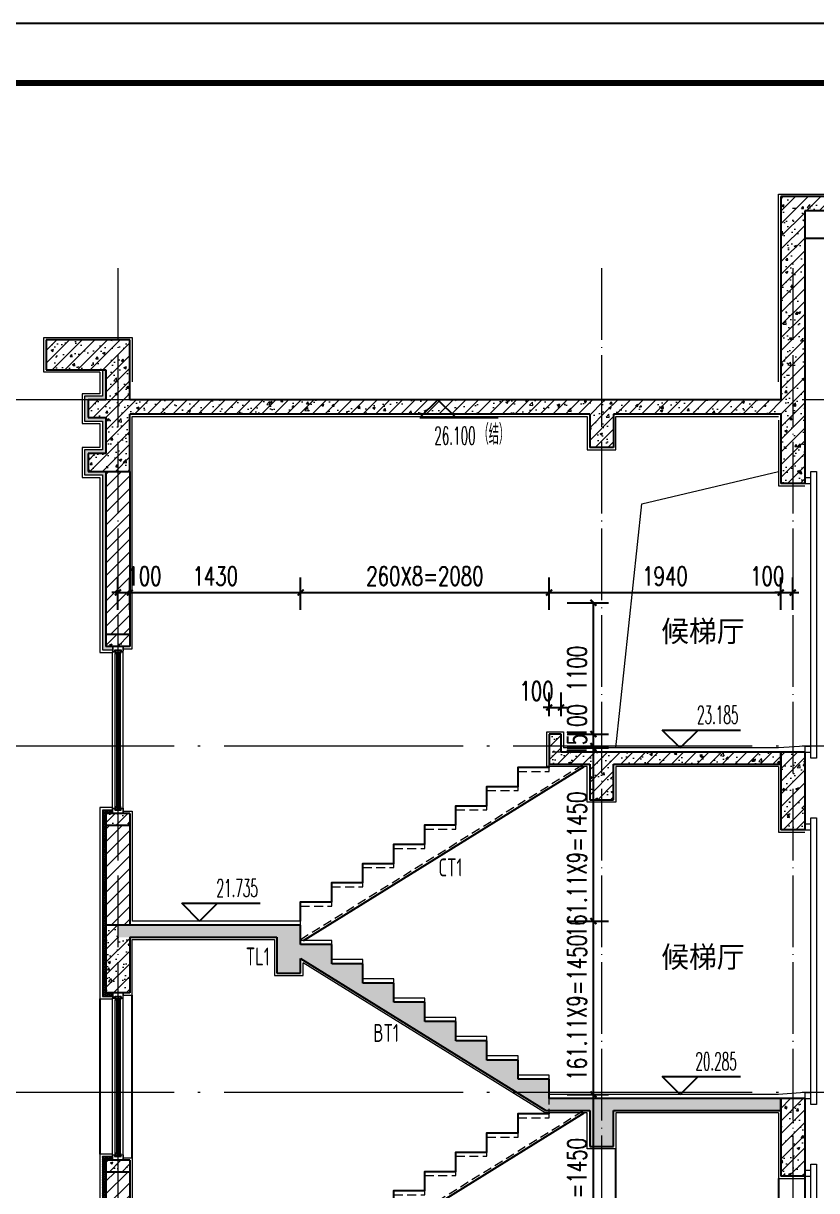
# Model space of a CAD drawing. Extents: x -1712635 to -854203, y -534641 to -21985.
# Drawn here: x -1002404 to -995763, y -110464 to -100693 of the extents above; entities that cross this region are included whole.
import ezdxf
from ezdxf.enums import TextEntityAlignment as Align

# ---------------------------------------------------------------- set-up
doc = ezdxf.new("R2010")
doc.units = 0
doc.header["$LTSCALE"] = 1000
doc.linetypes.add('DOTE', pattern=[2.42, 2, -0.2, 0.02, -0.2])
doc.linetypes.add('HIDDEN', pattern=[0.375, 0.25, -0.125])
doc.layers.get('0').update_dxf_attribs({"linetype": 'CONTINUOUS'})
doc.layers.get('Defpoints').update_dxf_attribs({"linetype": 'CONTINUOUS'})
for name, color, linetype in [('-TK', 7, 'CONTINUOUS'), ('DIM_ELEV', 3, 'CONTINUOUS'), ('PUB_TEXT', 2, 'CONTINUOUS'), ('TEXT', 2, 'CONTINUOUS'), ('WALL', 2, 'CONTINUOUS'), ('尺寸标注', 86, 'CONTINUOUS'), ('看线', 251, 'CONTINUOUS'), ('立面-看线', 251, 'CONTINUOUS')]:
    doc.layers.add(name, color=color, linetype=linetype)
for name, color, linetype, lineweight in [('DOTE', 19, 'DOTE', 9), ('PUB_HATCH', 8, 'CONTINUOUS', 9), ('S_WINDOW', 144, 'CONTINUOUS', 15), ('STAIR', 2, 'CONTINUOUS', 18), ('WINDOW', 144, 'CONTINUOUS', 15), ('内粉刷', 37, 'CONTINUOUS', 9), ('立面-洞口示意', 152, 'CONTINUOUS', 13), ('细细', 250, 'CONTINUOUS', 0)]:
    doc.layers.add(name, color=color, linetype=linetype, lineweight=lineweight)
doc.styles.add('_TCH_DIM', font='SIMPLEX.shx', dxfattribs={"width": 0.7, "bigfont": 'GBCBIG.shx'})
doc.styles.add('_TCH_DIM_T3', font='SIMPLEX', dxfattribs={"width": 0.705882, "bigfont": 'GBCBIG'})
doc.styles.add('TSSD_REIN', font='tssdeng.shx', dxfattribs={"width": 0.7, "height": 300, "bigfont": 'tssdchn.shx'})
doc.dimstyles.new('_TCH_ARCH&&50', dxfattribs={"dimtxt": 157.5, "dimasz": 50, "dimexe": 125, "dimexo": 150, "dimgap": 58.75, "dimtad": 1, "dimdec": 0, "dimzin": 0, "dimdsep": 46, "dimtxsty": '_TCH_DIM_T3', "dimblk": 'ARCHTICK', "dimcen": 0.09, "dimclrt": 7, "dimazin": 0, "dimtfac": 1, "dimtdec": 0, "dimtix": 1, "dimtmove": 2, "dimatfit": 3, "dimldrblk": 'ARCHTICK', "dimfxl": 0, "dimtolj": 1, "dimtzin": 0, "dimarcsym": 0})
pattern_1 = [(315, (-218910.2607, -140541.0897), (-1.767766953, -1.767766953), []), (315, (-218909.0822, -140541.0897), (-1.767766953, -1.767766953), [])]
pattern_2 = [(315, (-218910.2607, -141979.3279), (-1.767766953, -1.767766953), []), (315, (-218909.0822, -141979.3279), (-1.767766953, -1.767766953), [])]
pattern_3 = [(45, (0, 0), (-53.0330086, 53.0330086), []), (50, (0, 0), (215.178055, -18.82564), [22.5, -247.5]), (355, (0, 0), (-41.6254, 225.65764), [18, -198]), (100.4514, (17.93, -1.57), (173.552815, 206.831863), [19.122057, -210.342634]), (46.1842, (0, 60), (320.172315, -49.655704), [33.75, -371.25]), (96.6356, (26.68, 55.86), (280.39881, 292.23536), [28.68309, -315.5139]), (351.1842, (0, 60), (280.39858, 292.23558), [27, -297]), (21, (30, 45), (179.072116, -120.785667), [22.5, -247.5]), (326, (30, 45), (72.9946, 217.545014), [18, -198]), (71.4514, (44.92, 34.93), (252.06679, 96.75915), [19.122057, -210.342634]), (37.5, (0, 0), (3.6479566, 99.868156), [0, -195.6, 0, -201, 0, -198.75]), (7.5, (0, 0), (78.920861, 118.323514), [0, -114.6, 0, -191.1, 0, -75.75]), (327.5, (-66.9, 0), (160.146731, -6.7664615), [0, -75, 0, -234, 0, -310.5]), (317.5, (-96.9, 0), (174.95585, 30.031495), [0, -97.5, 0, -155.4, 0, -220.5])]
pattern_4 = [(45, (-1144926.15, -28761.14), (-53.03303, 53.03303), [])]
pattern_5 = [(45, (-1144926.15, -28814.996), (-53.03301, 53.03301), []), (50, (-1144926.15, -28815), (215.17805, -18.82564), [22.5, -247.5]), (355, (-1144926.15, -28815), (-41.6254, 225.65764), [18, -198]), (100.4514, (-1144908.22, -28816.56), (173.55281, 206.83186), [19.12206, -210.34263]), (46.1842, (-1144926.15, -28755), (320.1723, -49.6557), [33.75, -371.25]), (96.6356, (-1144899.47, -28759.13), (280.3988, 292.23536), [28.6831, -315.5139]), (351.1842, (-1144926.15, -28755), (280.3986, 292.2356), [27, -297]), (21, (-1144896.15, -28770), (179.07212, -120.78567), [22.5, -247.5]), (326, (-1144896.15, -28770), (72.9946, 217.545), [18, -198]), (71.4514, (-1144881.22, -28780.06), (252.0668, 96.75915), [19.12206, -210.34263]), (37.5, (-1144926.15, -28814.996), (3.647957, 99.868156), [0, -195.6, 0, -201, 0, -198.75]), (7.5, (-1144926.15, -28815), (78.92086, 118.323514), [0, -114.6, 0, -191.1, 0, -75.75]), (327.5, (-1144993.05, -28814.996), (160.14673, -6.76646), [0, -75, 0, -234, 0, -310.5]), (317.5, (-1145023.05, -28815), (174.95585, 30.0315), [0, -97.5, 0, -155.4, 0, -220.5])]

# ---------------------------------------------------------------- blocks, each defined once
blk = doc.blocks.new('A1')
blk.add_lwpolyline([(0, 59400), (0, 0), (84100, 0), (84100, 59400)], close=True)
at = {"const_width": 100}
blk.add_lwpolyline([(2500, 58400), (2500, 1000), (83100, 1000), (83100, 58400)], close=True, dxfattribs=at)
blk = doc.blocks.new('FGSDFSFSEFESFES')
at = {"layer": 'WINDOW', "ltscale": 0.8}
for p, q in [((175258.6, -121034), (175208.6, -121034)), ((175258.6, -121084), (175208.6, -121084)), ((175258.6, -123284), (175208.6, -123284)), ((175258.6, -123334), (175208.6, -123334))]:
    blk.add_line(p, q, dxfattribs=at)
blk.add_lwpolyline([(175158.6, -123384), (175208.6, -123384), (175208.6, -120984), (175158.6, -120984), (175158.6, -123384)], dxfattribs=at)
blk = doc.blocks.new('zrszerf')
at = {"layer": '细细'}
h = blk.add_hatch(dxfattribs=at)
h.set_pattern_fill('金属', color=256, style=0)
h.set_pattern_definition(pattern_1)
h.paths.add_polyline_path([(257694.9, 608543.3), (257714.9, 608543.3), (257714.9, 608556.8), (257764.9, 608556.8), (257764.9, 608543.3), (257784.9, 608543.3), (257784.9, 608588.3), (257694.9, 608588.3)])
h.paths.add_polyline_path([(257712.9, 608558.8), (257712.9, 608545.3), (257696.9, 608545.3), (257696.9, 608586.3), (257782.9, 608586.3), (257782.9, 608545.3), (257766.9, 608545.3), (257766.9, 608558.8)], flags=16)
h = blk.add_hatch(dxfattribs=at)
h.set_pattern_fill('金属', color=256, style=0)
h.set_pattern_definition(pattern_1)
h.paths.add_polyline_path([(257762.4, 608554.8), (257762.4, 608529.8), (257750.4, 608529.8), (257750.4, 608539.8), (257729.4, 608539.8), (257729.4, 608529.8), (257717.4, 608529.8), (257717.4, 608554.8)])
h.paths.add_polyline_path([(257719.4, 608552.8), (257719.4, 608531.8), (257727.4, 608531.8), (257727.4, 608541.8), (257752.4, 608541.8), (257752.4, 608531.8), (257760.4, 608531.8), (257760.4, 608552.8)], flags=16)
h = blk.add_hatch(color=256, dxfattribs=at)
edge = h.paths.add_edge_path()
edge.add_line((257735.4, 608539.8), (257735.4, 608527.8))
edge.add_arc((257739.9, 608519.5), 9.44, 61.51755, 118.48245, ccw=False)
edge.add_line((257744.4, 608527.8), (257744.4, 608539.8))
edge.add_arc((257739.9, 608548.1), 9.44, 241.51755, 298.48245, ccw=False)
h = blk.add_hatch(dxfattribs=at)
h.set_pattern_fill('金属', color=256, style=0)
h.set_pattern_definition(pattern_2)
h.paths.add_polyline_path([(257694.9, 607233.3), (257714.9, 607233.3), (257714.9, 607219.8), (257764.9, 607219.8), (257764.9, 607233.3), (257784.9, 607233.3), (257784.9, 607188.3), (257694.9, 607188.3)])
h.paths.add_polyline_path([(257712.9, 607217.8), (257712.9, 607231.3), (257696.9, 607231.3), (257696.9, 607190.3), (257782.9, 607190.3), (257782.9, 607231.3), (257766.9, 607231.3), (257766.9, 607217.8)], flags=16)
h = blk.add_hatch(dxfattribs=at)
h.set_pattern_fill('金属', color=256, style=0)
h.set_pattern_definition(pattern_2)
h.paths.add_polyline_path([(257762.4, 607221.8), (257762.4, 607246.8), (257750.4, 607246.8), (257750.4, 607236.8), (257729.4, 607236.8), (257729.4, 607246.8), (257717.4, 607246.8), (257717.4, 607221.8)])
h.paths.add_polyline_path([(257719.4, 607223.8), (257719.4, 607244.8), (257727.4, 607244.8), (257727.4, 607234.8), (257752.4, 607234.8), (257752.4, 607244.8), (257760.4, 607244.8), (257760.4, 607223.8)], flags=16)
h = blk.add_hatch(color=256, dxfattribs=at)
edge = h.paths.add_edge_path()
edge.add_line((257735.4, 607236.8), (257735.4, 607248.8))
edge.add_arc((257739.9, 607257.1), 9.44, 241.51755, 298.48245)
edge.add_line((257744.4, 607248.8), (257744.4, 607236.8))
edge.add_arc((257739.9, 607228.5), 9.44, 61.51755, 118.48245)
at = {"layer": 'S_WINDOW'}
for p, q in [((257694.9, 607233.3), (257694.9, 608543.3)), ((257717.4, 607246.8), (257717.4, 608529.8)), ((257762.4, 607246.8), (257762.4, 608529.8)), ((257784.9, 607233.3), (257784.9, 608543.3))]:
    blk.add_line(p, q, dxfattribs=at)
for points in [[(257784.9, 608588.3), (257784.9, 608543.3), (257764.9, 608543.3), (257764.9, 608556.8), (257714.9, 608556.8), (257714.9, 608543.3), (257694.9, 608543.3), (257694.9, 608588.3)], [(257782.9, 608586.3), (257782.9, 608545.3), (257766.9, 608545.3), (257766.9, 608558.8), (257712.9, 608558.8), (257712.9, 608545.3), (257696.9, 608545.3), (257696.9, 608586.3)], [(257762.4, 608554.8), (257762.4, 608529.8), (257750.4, 608529.8), (257750.4, 608539.8), (257729.4, 608539.8), (257729.4, 608529.8), (257717.4, 608529.8), (257717.4, 608554.8)], [(257760.4, 608552.8), (257760.4, 608531.8), (257752.4, 608531.8), (257752.4, 608541.8), (257727.4, 608541.8), (257727.4, 608531.8), (257719.4, 608531.8), (257719.4, 608552.8)], [(257784.9, 607188.3), (257784.9, 607233.3), (257764.9, 607233.3), (257764.9, 607219.8), (257714.9, 607219.8), (257714.9, 607233.3), (257694.9, 607233.3), (257694.9, 607188.3)], [(257782.9, 607190.3), (257782.9, 607231.3), (257766.9, 607231.3), (257766.9, 607217.8), (257712.9, 607217.8), (257712.9, 607231.3), (257696.9, 607231.3), (257696.9, 607190.3)], [(257762.4, 607221.8), (257762.4, 607246.8), (257750.4, 607246.8), (257750.4, 607236.8), (257729.4, 607236.8), (257729.4, 607246.8), (257717.4, 607246.8), (257717.4, 607221.8)], [(257760.4, 607223.8), (257760.4, 607244.8), (257752.4, 607244.8), (257752.4, 607234.8), (257727.4, 607234.8), (257727.4, 607244.8), (257719.4, 607244.8), (257719.4, 607223.8)]]:
    blk.add_lwpolyline(points, close=True, dxfattribs=at)
at = {"layer": '细细'}
for points in [[(257729.4, 608529.8), (257729.4, 607246.8)], [(257735.4, 607248.8), (257735.4, 608539.8)], [(257744.4, 607248.8), (257744.4, 608539.8)], [(257750.4, 608529.8), (257750.4, 607246.8)]]:
    blk.add_lwpolyline(points, dxfattribs=at)
for points in [[(257735.4, 608539.8), (257735.4, 608527.8, -0.253805), (257744.4, 608527.8), (257744.4, 608539.8, -0.253805)], [(257735.4, 607236.8), (257735.4, 607248.8, 0.253805), (257744.4, 607248.8), (257744.4, 607236.8, 0.253805)]]:
    blk.add_lwpolyline(points, format="xyb", close=True, dxfattribs=at)
blk = doc.blocks.new('BFGBFBCBVFB')
at = {"layer": 'PUB_HATCH'}
h = blk.add_hatch(dxfattribs=at)
h.set_pattern_fill('钢筋混凝土', color=256, scale=30, style=0)
h.set_pattern_definition(pattern_3)
h.paths.add_polyline_path([(894172.3, 26030), (894172.3, 25380), (894372.3, 25380), (894372.3, 26030)])
h = blk.add_hatch(dxfattribs=at)
h.set_pattern_fill('钢筋混凝土', color=256, scale=30, style=0)
h.set_pattern_definition(pattern_3)
h.paths.add_polyline_path([(888522.3, 25515), (888522.3, 25415), (888722.3, 25415), (888722.3, 25515)])
h = blk.add_hatch(dxfattribs=at)
h.set_pattern_fill('普通砖', color=256, scale=30, style=0)
h.set_pattern_definition([(45, (0, 53.85), (-53.03303, 53.03303), [])])
h.paths.add_polyline_path([(888722.4, 25415), (888522.4, 25415), (888522.4, 24580), (888722.4, 24580)])
at = {"layer": '立面-看线'}
h = blk.add_hatch(dxfattribs=at)
h.set_pattern_fill('HONEY', color=256, scale=7)
h.set_pattern_definition([(0, (77469.076, -360831.97), (16.66875, 9.623705), [11.1125, -22.225]), (120, (77469.076, -360831.97), (-16.66874801, 9.62370845), [11.1125, -22.225]), (60, (77469.076, -360831.97), (1.99e-06, 19.24741345), [-22.225, 11.1125])])
h.paths.add_polyline_path([(888492.3, 24615), (888522.3, 24615), (888522.3, 25515), (888577.3, 25515), (888577.3, 25545), (888492.3, 25545)])
at = {"layer": 'PUB_HATCH', "color": 215}
blk.add_lwpolyline([(888577.3, 25545), (888492.3, 25545), (888492.3, 23985), (888577.3, 23985)], dxfattribs=at)
at = {"layer": 'STAIR', "linetype": 'HIDDEN', "ltscale": 0.3}
blk.add_line((890152.4, 24462.3), (892520.9, 25930), dxfattribs=at)
blk.add_lwpolyline([(890152.4, 24580), (890152.4, 24741.1), (890412.4, 24741.1), (890412.4, 24902.2), (890672.4, 24902.2), (890672.4, 25063.3), (890932.4, 25063.3), (890932.4, 25224.4), (891192.4, 25224.4), (891192.4, 25385.5), (891452.4, 25385.5), (891452.4, 25546.6), (891712.4, 25546.6), (891712.4, 25707.8), (891972.4, 25707.8), (891972.4, 25868.9), (892232.4, 25868.9), (892232.4, 26030)], dxfattribs=at)
at = {"layer": 'WALL'}
for p, q in [((894172.3, 26030), (894172.3, 25380)), ((894372.3, 26030), (894172.3, 26030)), ((894372.3, 26030), (894372.3, 25380)), ((888522.3, 25515), (888522.3, 25415)), ((888722.3, 25515), (888522.3, 25515)), ((888722.3, 25515), (888722.3, 25415)), ((888722.3, 25415), (888522.3, 25415)), ((888522.4, 25415), (888522.4, 24580)), ((888722.3, 25415), (888722.4, 25415)), ((888722.4, 25415), (888722.4, 24580)), ((894372.3, 25380), (894172.3, 25380))]:
    blk.add_line(p, q, dxfattribs=at)
at = {"layer": '内粉刷'}
for points in [[(894372.4, 26080), (894152.4, 26065)], [(894372.4, 26080), (894372.4, 26030)], [(894152.4, 25910), (894152.4, 25360), (894372.4, 25360)], [(888577.3, 25565), (888472.3, 25565), (888472.3, 23965), (888577.3, 23965)], [(888667.3, 25535), (888742.3, 25535), (888742.3, 24615)]]:
    blk.add_lwpolyline(points, dxfattribs=at)
at = {"layer": '看线'}
for p, q in [((888742.3, 25535), (888742.3, 26895)), ((888472.3, 26865), (888472.3, 25565)), ((892792.4, 23165), (892792.4, 25610)), ((894152.4, 25360), (894152.4, 23165)), ((894372.3, 25380), (894372.3, 23180))]:
    blk.add_line(p, q, dxfattribs=at)
at = {"layer": '看线', "color": 32}
blk.add_line((890176.7, 24453.9), (892526.6, 25910), dxfattribs=at)
blk.add_lwpolyline([(890152.4, 24615), (890152.4, 24776.1), (890412.4, 24776.1), (890412.4, 24937.2), (890672.4, 24937.2), (890672.4, 25098.3), (890932.4, 25098.3), (890932.4, 25259.4), (891192.4, 25259.4), (891192.4, 25420.5), (891452.4, 25420.5), (891452.4, 25581.6), (891712.4, 25581.6), (891712.4, 25742.8), (891972.4, 25742.8), (891972.4, 25903.9), (892232.4, 25903.9), (892232.4, 25910)], dxfattribs=at)
at = {"xscale": -1}
for name, p in [('zrszerf', (1146362.2, -581673.3)), ('FGSDFSFSEFESFES', (1069630.9, 146464))]:
    blk.add_blockref(name, p, dxfattribs=at)
blk = doc.blocks.new('_ArchTick')
at = {"color": 0, "const_width": 0.35}
blk.add_lwpolyline([(-0.5, -0.5), (0.5, 0.5)], dxfattribs=at)
blk = doc.blocks.new('*D969')
at = {"layer": 'Defpoints', "color": 0}
for p in [(-998002.8, -105543.4), (-997631.7, -105543.4), (-998002.8, -106643.4)]:
    blk.add_point(p, dxfattribs=at)
at = {"layer": '尺寸标注', "color": 0, "lineweight": -2}
for p, q in [((-997852.8, -105543.4), (-997506.7, -105543.4)), ((-997631.7, -106643.4), (-997631.7, -105543.4)), ((-997852.8, -106643.4), (-997506.7, -106643.4))]:
    blk.add_line(p, q, dxfattribs=at)
at = {"layer": '尺寸标注', "color": 0, "lineweight": -2, "xscale": 50, "yscale": 50, "zscale": 50}
for p, rotation in [((-997631.7, -105543.4), 90), ((-997631.7, -106643.4), 270)]:
    blk.add_blockref('_ArchTick', p, dxfattribs=dict(at, rotation=rotation))
at = {"layer": '尺寸标注', "color": 7, "insert": (-997769.2, -106093.4), "char_height": 157.5, "attachment_point": 5, "rotation": 90, "style": '_TCH_DIM_T3'}
blk.add_mtext('\\A1;1100', dxfattribs=at)
blk = doc.blocks.new('*D970')
at = {"layer": 'Defpoints', "color": 0}
for p in [(-998002.8, -106643.4), (-997631.7, -106643.4), (-998002.8, -106743.4)]:
    blk.add_point(p, dxfattribs=at)
at = {"layer": '尺寸标注', "color": 0, "lineweight": -2}
for p, q in [((-997631.7, -106643.4), (-997631.7, -106593.4)), ((-997852.8, -106643.4), (-997506.7, -106643.4)), ((-997631.7, -106743.4), (-997631.7, -106643.4)), ((-997852.8, -106743.4), (-997506.7, -106743.4)), ((-997631.7, -106743.4), (-997631.7, -106793.4))]:
    blk.add_line(p, q, dxfattribs=at)
at = {"layer": '尺寸标注', "color": 0, "lineweight": -2, "xscale": 50, "yscale": 50, "zscale": 50}
for p, rotation in [((-997631.7, -106643.4), 270), ((-997631.7, -106743.4), 90)]:
    blk.add_blockref('_ArchTick', p, dxfattribs=dict(at, rotation=rotation))
at = {"layer": '尺寸标注', "color": 7, "insert": (-997769.2, -106534.5), "char_height": 157.5, "attachment_point": 5, "rotation": 90, "style": '_TCH_DIM_T3'}
blk.add_mtext('\\A1;100', dxfattribs=at)
blk = doc.blocks.new('*D971')
at = {"layer": 'Defpoints', "color": 0}
for p in [(-998002.8, -106743.4), (-998002.8, -106758.4), (-997631.7, -106743.4)]:
    blk.add_point(p, dxfattribs=at)
at = {"layer": '尺寸标注', "color": 0, "lineweight": -2}
for p, q in [((-997631.7, -106743.4), (-997631.7, -106693.4)), ((-997852.8, -106743.4), (-997506.7, -106743.4)), ((-997852.8, -106758.4), (-997506.7, -106758.4)), ((-997631.7, -106758.4), (-997631.7, -106743.4)), ((-997631.7, -106758.4), (-997631.7, -106808.4))]:
    blk.add_line(p, q, dxfattribs=at)
at = {"layer": '尺寸标注', "color": 0, "lineweight": -2, "xscale": 50, "yscale": 50, "zscale": 50}
for p, rotation in [((-997631.7, -106743.4), 270), ((-997631.7, -106758.4), 90)]:
    blk.add_blockref('_ArchTick', p, dxfattribs=dict(at, rotation=rotation))
at = {"layer": '尺寸标注', "color": 7, "insert": (-997769.2, -106735.4), "char_height": 157.5, "attachment_point": 5, "rotation": 90, "style": '_TCH_DIM_T3'}
blk.add_mtext('\\A1;15', dxfattribs=at)
blk = doc.blocks.new('*D972')
at = {"layer": 'Defpoints', "color": 0}
for p in [(-998002.8, -106758.4), (-997631.7, -106758.4), (-998002.8, -108208.4)]:
    blk.add_point(p, dxfattribs=at)
at = {"layer": '尺寸标注', "color": 0, "lineweight": -2}
for p, q in [((-997852.8, -106758.4), (-997506.7, -106758.4)), ((-997631.7, -108208.4), (-997631.7, -106758.4)), ((-997852.8, -108208.4), (-997506.7, -108208.4))]:
    blk.add_line(p, q, dxfattribs=at)
at = {"layer": '尺寸标注', "color": 0, "lineweight": -2, "xscale": 50, "yscale": 50, "zscale": 50}
for p, rotation in [((-997631.7, -106758.4), 90), ((-997631.7, -108208.4), 270)]:
    blk.add_blockref('_ArchTick', p, dxfattribs=dict(at, rotation=rotation))
at = {"layer": '尺寸标注', "color": 7, "insert": (-997769.2, -107733.4), "char_height": 157.5, "attachment_point": 5, "rotation": 90, "style": '_TCH_DIM_T3'}
blk.add_mtext('\\A1;161.11X9=1450', dxfattribs=at)
blk = doc.blocks.new('*D973')
at = {"layer": 'Defpoints', "color": 0}
for p in [(-998002.8, -108208.4), (-997631.7, -108208.4), (-998002.8, -109658.4)]:
    blk.add_point(p, dxfattribs=at)
at = {"layer": '尺寸标注', "color": 0, "lineweight": -2}
for p, q in [((-997852.8, -108208.4), (-997506.7, -108208.4)), ((-997631.7, -109658.4), (-997631.7, -108208.4)), ((-997852.8, -109658.4), (-997506.7, -109658.4))]:
    blk.add_line(p, q, dxfattribs=at)
at = {"layer": '尺寸标注', "color": 0, "lineweight": -2, "xscale": 50, "yscale": 50, "zscale": 50}
for p, rotation in [((-997631.7, -108208.4), 90), ((-997631.7, -109658.4), 270)]:
    blk.add_blockref('_ArchTick', p, dxfattribs=dict(at, rotation=rotation))
at = {"layer": '尺寸标注', "color": 7, "insert": (-997769.2, -108933.4), "char_height": 157.5, "attachment_point": 5, "rotation": 90, "style": '_TCH_DIM_T3'}
blk.add_mtext('\\A1;161.11X9=1450', dxfattribs=at)
blk = doc.blocks.new('*D974')
at = {"layer": 'Defpoints', "color": 0}
for p in [(-998002.8, -109658.4), (-997631.7, -109658.4), (-998002.8, -111108.4)]:
    blk.add_point(p, dxfattribs=at)
at = {"layer": '尺寸标注', "color": 0, "lineweight": -2}
for p, q in [((-997852.8, -109658.4), (-997506.7, -109658.4)), ((-997631.7, -111108.4), (-997631.7, -109658.4)), ((-997852.8, -111108.4), (-997506.7, -111108.4))]:
    blk.add_line(p, q, dxfattribs=at)
at = {"layer": '尺寸标注', "color": 0, "lineweight": -2, "xscale": 50, "yscale": 50, "zscale": 50}
for p, rotation in [((-997631.7, -109658.4), 90), ((-997631.7, -111108.4), 270)]:
    blk.add_blockref('_ArchTick', p, dxfattribs=dict(at, rotation=rotation))
at = {"layer": '尺寸标注', "color": 7, "insert": (-997769.2, -110633.4), "char_height": 157.5, "attachment_point": 5, "rotation": 90, "style": '_TCH_DIM_T3'}
blk.add_mtext('\\A1;161.11X9=1450', dxfattribs=at)
blk = doc.blocks.new('*D986')
at = {"layer": 'Defpoints', "color": 0}
for p in [(-997902.8, -106419.3), (-998002.8, -106643.4), (-997902.8, -106643.4)]:
    blk.add_point(p, dxfattribs=at)
at = {"layer": '尺寸标注', "color": 0, "lineweight": -2}
for p, q in [((-998002.8, -106493.4), (-998002.8, -106294.3)), ((-997902.8, -106493.4), (-997902.8, -106294.3)), ((-998002.8, -106419.3), (-998052.8, -106419.3)), ((-998002.8, -106419.3), (-997902.8, -106419.3)), ((-997902.8, -106419.3), (-997852.8, -106419.3))]:
    blk.add_line(p, q, dxfattribs=at)
at = {"layer": '尺寸标注', "color": 0, "lineweight": -2, "xscale": 50, "yscale": 50, "zscale": 50}
blk.add_blockref('_ArchTick', (-998002.8, -106419.3), dxfattribs=at)
at = {"layer": '尺寸标注', "color": 0, "lineweight": -2, "xscale": 50, "yscale": 50, "zscale": 50, "rotation": 180}
blk.add_blockref('_ArchTick', (-997902.8, -106419.3), dxfattribs=at)
at = {"layer": '尺寸标注', "color": 7, "insert": (-998107.7, -106281.8), "char_height": 157.5, "attachment_point": 5, "style": '_TCH_DIM_T3'}
blk.add_mtext('\\A1;100', dxfattribs=at)
blk = doc.blocks.new('*D1011')
at = {"layer": 'Defpoints', "color": 0}
for p in [(-995962.8, -105457.2), (-996062.9, -105753.1), (-995962.8, -105753.1)]:
    blk.add_point(p, dxfattribs=at)
at = {"layer": '尺寸标注', "color": 0, "lineweight": -2}
for p, q in [((-996062.9, -105603.1), (-996062.9, -105332.2)), ((-995962.8, -105603.1), (-995962.8, -105332.2)), ((-996062.9, -105457.2), (-996112.9, -105457.2)), ((-996062.9, -105457.2), (-995962.8, -105457.2)), ((-995962.8, -105457.2), (-995912.8, -105457.2))]:
    blk.add_line(p, q, dxfattribs=at)
at = {"layer": '尺寸标注', "color": 0, "lineweight": -2, "xscale": 50, "yscale": 50, "zscale": 50}
blk.add_blockref('_ArchTick', (-996062.9, -105457.2), dxfattribs=at)
at = {"layer": '尺寸标注', "color": 0, "lineweight": -2, "xscale": 50, "yscale": 50, "zscale": 50, "rotation": 180}
blk.add_blockref('_ArchTick', (-995962.8, -105457.2), dxfattribs=at)
at = {"layer": '尺寸标注', "color": 7, "insert": (-996176.6, -105319.7), "char_height": 157.5, "attachment_point": 5, "style": '_TCH_DIM_T3'}
blk.add_mtext('\\A1;100', dxfattribs=at)
blk = doc.blocks.new('*D1012')
at = {"layer": 'Defpoints', "color": 0}
for p in [(-996062.9, -105457.2), (-998002.7, -105753.1), (-996062.9, -105753.1)]:
    blk.add_point(p, dxfattribs=at)
at = {"layer": '尺寸标注', "color": 0, "lineweight": -2}
for p, q in [((-998002.7, -105603.1), (-998002.7, -105332.2)), ((-996062.9, -105603.1), (-996062.9, -105332.2)), ((-998002.7, -105457.2), (-996062.9, -105457.2))]:
    blk.add_line(p, q, dxfattribs=at)
at = {"layer": '尺寸标注', "color": 0, "lineweight": -2, "xscale": 50, "yscale": 50, "zscale": 50, "rotation": 180}
blk.add_blockref('_ArchTick', (-998002.7, -105457.2), dxfattribs=at)
at = {"layer": '尺寸标注', "color": 0, "lineweight": -2, "xscale": 50, "yscale": 50, "zscale": 50}
blk.add_blockref('_ArchTick', (-996062.9, -105457.2), dxfattribs=at)
at = {"layer": '尺寸标注', "color": 7, "insert": (-997032.8, -105319.7), "char_height": 157.5, "attachment_point": 5, "style": '_TCH_DIM_T3'}
blk.add_mtext('\\A1;1940', dxfattribs=at)
blk = doc.blocks.new('*D1013')
at = {"layer": 'Defpoints', "color": 0}
for p in [(-998002.7, -105457.2), (-1000082.7, -105753.1), (-998002.7, -105753.1)]:
    blk.add_point(p, dxfattribs=at)
at = {"layer": '尺寸标注', "color": 0, "lineweight": -2}
for p, q in [((-1000082.7, -105603.1), (-1000082.7, -105332.2)), ((-998002.7, -105603.1), (-998002.7, -105332.2)), ((-1000082.7, -105457.2), (-998002.7, -105457.2))]:
    blk.add_line(p, q, dxfattribs=at)
at = {"layer": '尺寸标注', "color": 0, "lineweight": -2, "xscale": 50, "yscale": 50, "zscale": 50, "rotation": 180}
blk.add_blockref('_ArchTick', (-1000082.7, -105457.2), dxfattribs=at)
at = {"layer": '尺寸标注', "color": 0, "lineweight": -2, "xscale": 50, "yscale": 50, "zscale": 50}
blk.add_blockref('_ArchTick', (-998002.7, -105457.2), dxfattribs=at)
at = {"layer": '尺寸标注', "color": 7, "insert": (-999042.7, -105319.7), "char_height": 157.5, "attachment_point": 5, "style": '_TCH_DIM_T3'}
blk.add_mtext('\\A1;260X8=2080', dxfattribs=at)
blk = doc.blocks.new('*D1014')
at = {"layer": 'Defpoints', "color": 0}
for p in [(-1000082.7, -105457.2), (-1001512.9, -105753.1), (-1000082.7, -105753.1)]:
    blk.add_point(p, dxfattribs=at)
at = {"layer": '尺寸标注', "color": 0, "lineweight": -2}
for p, q in [((-1001512.9, -105603.1), (-1001512.9, -105332.2)), ((-1000082.7, -105603.1), (-1000082.7, -105332.2)), ((-1001512.9, -105457.2), (-1000082.7, -105457.2))]:
    blk.add_line(p, q, dxfattribs=at)
at = {"layer": '尺寸标注', "color": 0, "lineweight": -2, "xscale": 50, "yscale": 50, "zscale": 50, "rotation": 180}
blk.add_blockref('_ArchTick', (-1001512.9, -105457.2), dxfattribs=at)
at = {"layer": '尺寸标注', "color": 0, "lineweight": -2, "xscale": 50, "yscale": 50, "zscale": 50}
blk.add_blockref('_ArchTick', (-1000082.7, -105457.2), dxfattribs=at)
at = {"layer": '尺寸标注', "color": 7, "insert": (-1000797.8, -105319.7), "char_height": 157.5, "attachment_point": 5, "style": '_TCH_DIM_T3'}
blk.add_mtext('\\A1;1430', dxfattribs=at)
blk = doc.blocks.new('*D1015')
at = {"layer": 'Defpoints', "color": 0}
for p in [(-1001512.9, -105457.2), (-1001612.8, -105753.1), (-1001512.9, -105753.1)]:
    blk.add_point(p, dxfattribs=at)
at = {"layer": '尺寸标注', "color": 0, "lineweight": -2}
for p, q in [((-1001612.8, -105603.1), (-1001612.8, -105332.2)), ((-1001512.9, -105603.1), (-1001512.9, -105332.2)), ((-1001612.8, -105457.2), (-1001662.8, -105457.2)), ((-1001612.8, -105457.2), (-1001512.9, -105457.2)), ((-1001512.9, -105457.2), (-1001462.9, -105457.2))]:
    blk.add_line(p, q, dxfattribs=at)
at = {"layer": '尺寸标注', "color": 0, "lineweight": -2, "xscale": 50, "yscale": 50, "zscale": 50}
blk.add_blockref('_ArchTick', (-1001612.8, -105457.2), dxfattribs=at)
at = {"layer": '尺寸标注', "color": 0, "lineweight": -2, "xscale": 50, "yscale": 50, "zscale": 50, "rotation": 180}
blk.add_blockref('_ArchTick', (-1001512.9, -105457.2), dxfattribs=at)
at = {"layer": '尺寸标注', "color": 7, "insert": (-1001390.6, -105319.7), "char_height": 157.5, "attachment_point": 5, "style": '_TCH_DIM_T3'}
blk.add_mtext('\\A1;100', dxfattribs=at)

msp = doc.modelspace()

# ---------------------------------------------------------------- hatches: boundary and pattern name
at = {"layer": 'PUB_HATCH'}
h = msp.add_hatch(dxfattribs=at)
h.set_pattern_fill('钢筋混凝土', color=256, scale=30, style=0)
h.set_pattern_definition(pattern_5)
h.paths.add_polyline_path([(-995862.82, -102263.41), (-996062.82, -102143.41), (-996062.82, -103843.41), (-995996.15, -103883.41), (-995862.82, -103843.41)])
h = msp.add_hatch(dxfattribs=at)
h.set_pattern_fill('钢筋混凝土', color=256, scale=30, style=0)
h.set_pattern_definition(pattern_5)
h.paths.add_polyline_path([(-995112.85, -102223.41), (-995112.85, -102143.41), (-996062.82, -102143.41), (-995862.82, -102263.41), (-995212.85, -102263.41)])
h = msp.add_hatch(dxfattribs=at)
h.set_pattern_fill('钢筋混凝土', color=256, scale=30, style=0)
h.set_pattern_definition(pattern_5)
h.paths.add_polyline_path([(-1001512.84, -104443.41), (-1001512.84, -103343.41), (-1002212.84, -103343.41), (-1002212.84, -103593.41), (-1001712.84, -103593.41), (-1001712.84, -103843.41), (-1001862.84, -103843.41), (-1001862.84, -103993.41), (-1001712.84, -103993.41), (-1001712.84, -104293.41), (-1001862.84, -104293.41), (-1001862.84, -104443.41)])
h = msp.add_hatch(dxfattribs=at)
h.set_pattern_fill('钢筋混凝土', color=256, scale=30, style=0)
h.set_pattern_definition(pattern_5)
h.paths.add_polyline_path([(-1001512.84, -103843.41), (-1001512.84, -103963.41), (-997662.84, -103963.41), (-997562.84, -103923.41), (-997562.84, -103843.41)])
h = msp.add_hatch(dxfattribs=at)
h.set_pattern_fill('钢筋混凝土', color=256, scale=30, style=0)
h.set_pattern_definition(pattern_5)
h.paths.add_polyline_path([(-995996.15, -103883.41), (-996062.82, -103843.41), (-997562.84, -103843.41), (-997562.84, -103923.41), (-997462.84, -103963.41), (-996062.82, -103963.41)])
h = msp.add_hatch(dxfattribs=at)
h.set_pattern_fill('钢筋混凝土', color=256, scale=30, style=0)
h.set_pattern_definition(pattern_5)
h.paths.add_polyline_path([(-995996.15, -103883.41), (-996062.82, -103963.41), (-996062.83, -104543.39), (-995862.83, -104543.39), (-995862.82, -103843.41)])
h = msp.add_hatch(dxfattribs=at)
h.set_pattern_fill('钢筋混凝土', color=256, scale=30, style=0)
h.set_pattern_definition(pattern_5)
h.paths.add_polyline_path([(-997562.84, -103923.41), (-997662.84, -103963.41), (-997662.84, -104243.41), (-997462.84, -104243.41), (-997462.84, -103963.41)])
h = msp.add_hatch(dxfattribs=at)
h.set_pattern_fill('普通砖', color=256, scale=30, style=0)
h.set_pattern_definition(pattern_4)
h.paths.add_polyline_path([(-1001512.84, -104443.41), (-1001612.87, -104443.41), (-1001712.79, -104443.41), (-1001712.78, -105808.4), (-1001512.78, -105808.4), (-1001512.79, -104443.41)])
h = msp.add_hatch(dxfattribs=at)
h.set_pattern_fill('钢筋混凝土', color=256, scale=30, style=0)
h.set_pattern_definition(pattern_5)
h.paths.add_polyline_path([(-1001712.84, -105808.39), (-1001712.84, -105908.39), (-1001512.84, -105908.39), (-1001512.84, -105808.4)])
h = msp.add_hatch(dxfattribs=at)
h.set_pattern_fill('钢筋混凝土', color=256, scale=30, style=0)
h.set_pattern_definition(pattern_5)
h.paths.add_polyline_path([(-996062.89, -106893.42), (-996062.89, -106793.42), (-997902.82, -106793.42), (-997902.82, -106643.42), (-998002.82, -106643.42), (-998002.82, -106893.42), (-997662.82, -106893.42), (-997662.82, -107193.42), (-997462.82, -107193.42), (-997462.82, -106893.42)])
h = msp.add_hatch(dxfattribs=at)
h.set_pattern_fill('钢筋混凝土', color=256, scale=30, style=0)
h.set_pattern_definition(pattern_5)
h.paths.add_polyline_path([(-996062.89, -106793.24), (-996062.89, -107443.24), (-995862.89, -107443.24), (-995862.89, -106793.24)])
h = msp.add_hatch(dxfattribs=at)
h.set_pattern_fill('钢筋混凝土', color=256, scale=30, style=0)
h.set_pattern_definition(pattern_5)
h.paths.add_polyline_path([(-1001712.91, -107308.22), (-1001712.91, -107408.22), (-1001512.91, -107408.22), (-1001512.91, -107308.22)])
h = msp.add_hatch(dxfattribs=at)
h.set_pattern_fill('普通砖', color=256, scale=30, style=0)
h.set_pattern_definition(pattern_4)
h.paths.add_polyline_path([(-1001512.85, -107408.22), (-1001712.85, -107408.22), (-1001712.83, -108243.22), (-1001512.83, -108243.21)])
h = msp.add_hatch(dxfattribs=at)
h.set_pattern_fill('钢筋混凝土', color=256, scale=30, style=0)
h.set_pattern_definition(pattern_5)
h.paths.add_polyline_path([(-1001512.89, -108343.23), (-1001612.89, -108343.23), (-1001612.89, -108243.22), (-1001712.89, -108243.22), (-1001712.89, -108808.22), (-1001512.89, -108808.22)])
h = msp.add_hatch(dxfattribs=at)
h.set_pattern_fill('钢筋混凝土', color=256, scale=30, style=0)
h.set_pattern_definition(pattern_5)
h.paths.add_polyline_path([(-1001612.89, -108243.22), (-1001612.89, -108343.23), (-1000282.82, -108343.23), (-1000282.82, -108643.23), (-1000082.82, -108643.23), (-1000082.82, -108521.98), (-998031.29, -109793.23), (-997662.82, -109793.23), (-997662.82, -110093.23), (-997462.82, -110093.23), (-997462.82, -109793.23), (-996062.88, -109793.23), (-996062.88, -109693.23), (-998002.82, -109693.23), (-998002.82, -109532.12), (-998262.82, -109532.12), (-998262.82, -109371), (-998522.82, -109371), (-998522.82, -109209.89), (-998782.82, -109209.89), (-998782.82, -109048.78), (-999042.82, -109048.78), (-999042.82, -108887.67), (-999302.82, -108887.67), (-999302.82, -108726.56), (-999562.82, -108726.56), (-999562.82, -108565.45), (-999822.82, -108565.45), (-999822.82, -108404.34), (-1000082.82, -108404.34), (-1000082.82, -108243.23)])
at = {"layer": '立面-看线'}
h = msp.add_hatch(dxfattribs=at)
h.set_pattern_fill('HONEY', color=256, scale=7)
h.set_pattern_definition([(0, (-1812766.018, -492240.348), (16.66875, 9.623705), [11.1125, -22.225]), (120, (-1812766.018, -492240.348), (-16.66874801, 9.62370845), [11.1125, -22.225]), (60, (-1812766.018, -492240.348), (1.99e-06, 19.24741345), [-22.225, 11.1125])])
h.paths.add_polyline_path([(-1001712.78, -104443.41), (-1001862.84, -104443.41), (-1001862.84, -104293.41), (-1001712.78, -104293.41), (-1001712.78, -103993.41), (-1001862.84, -103993.41), (-1001862.84, -103843.41), (-1001712.78, -103843.41), (-1001712.78, -103593.41), (-1001742.84, -103593.41), (-1001742.84, -103813.41), (-1001892.84, -103813.41), (-1001892.84, -104023.41), (-1001742.84, -104023.41), (-1001742.84, -104263.41), (-1001892.84, -104263.41), (-1001892.84, -104473.41), (-1001742.84, -104473.41), (-1001742.77, -105938.39), (-1001657.77, -105938.39), (-1001657.78, -105908.39), (-1001712.78, -105908.39)])
h = msp.add_hatch(dxfattribs=at)
h.set_pattern_fill('HONEY', color=256, scale=7)
h.set_pattern_definition([(0, (-1812766.151, -493655.172), (16.66875, 9.623705), [11.1125, -22.225]), (120, (-1812766.151, -493655.172), (-16.66874801, 9.62370845), [11.1125, -22.225]), (60, (-1812766.151, -493655.172), (1.99e-06, 19.24741345), [-22.225, 11.1125])])
h.paths.add_polyline_path([(-1001742.91, -108208.22), (-1001712.91, -108208.22), (-1001712.91, -107308.22), (-1001657.91, -107308.22), (-1001657.91, -107278.22), (-1001742.91, -107278.22)])
h = msp.add_hatch(dxfattribs=at)
h.set_pattern_fill('HONEY', color=256, scale=7)
h.set_pattern_definition([(0, (-1812766.128, -493655.17), (16.66875, 9.623705), [11.1125, -22.225]), (120, (-1812766.128, -493655.17), (-16.66874801, 9.62370845), [11.1125, -22.225]), (60, (-1812766.128, -493655.17), (1.99e-06, 19.24741345), [-22.225, 11.1125])])
h.paths.add_polyline_path([(-1001742.89, -108208.22), (-1001712.89, -108208.22), (-1001712.89, -108808.22), (-1001657.89, -108808.22), (-1001657.89, -108838.22), (-1001742.89, -108838.22)])

# ---------------------------------------------------------------- linework, layer by layer
at = {"layer": 'DIM_ELEV', "color": 3}
for p, q in [((-998934.93, -103843.41), (-999084.93, -103993.41)), ((-998934.93, -103843.41), (-998784.93, -103993.41)), ((-999084.93, -103993.41), (-998428.93, -103993.41))]:
    msp.add_line(p, q, dxfattribs=at)
at = {"layer": 'DIM_ELEV', "color": 6}
for p, q in [((-996905.2, -106758.43), (-997055.2, -106608.43)), ((-997055.2, -106608.43), (-996399.2, -106608.43)), ((-996905.2, -106758.43), (-996755.2, -106608.43)), ((-1000928.45, -108208.38), (-1001078.45, -108058.38)), ((-1001078.45, -108058.38), (-1000422.45, -108058.38)), ((-1000928.45, -108208.38), (-1000778.45, -108058.38)), ((-996905.2, -109658.4), (-997055.2, -109508.4)), ((-997055.2, -109508.4), (-996399.2, -109508.4)), ((-996905.2, -109658.4), (-996755.2, -109508.4))]:
    msp.add_line(p, q, dxfattribs=at)
at = {"layer": 'DOTE', "linetype": 'DOTE', "ltscale": 0.3}
for p, q in [((-1001612.84, -102743.41), (-1001612.82, -127643.41)), ((-997562.84, -102743.41), (-997562.82, -127643.41)), ((-995962.84, -102743.41), (-995962.82, -127643.41))]:
    msp.add_line(p, q, dxfattribs=at)
at = {"layer": 'DOTE', "linetype": 'DOTE'}
for p, q in [((-991462.77, -103843.41), (-1006939.83, -103843.41)), ((-991462.77, -106743.41), (-1006939.83, -106743.41)), ((-991462.77, -109643.41), (-1006939.83, -109643.41))]:
    msp.add_line(p, q, dxfattribs=at)
at = {"layer": 'PUB_HATCH', "color": 215}
for points in [[(-1001742.84, -103593.41), (-1001742.84, -103813.41), (-1001892.84, -103813.41), (-1001892.84, -104023.41), (-1001742.84, -104023.41), (-1001742.84, -104263.41), (-1001892.84, -104263.41), (-1001892.84, -104473.41), (-1001742.84, -104473.41), (-1001742.78, -105938.41), (-1001657.85, -105938.37)], [(-1001657.91, -107278.22), (-1001742.91, -107278.22), (-1001742.91, -108838.22), (-1001657.91, -108838.22)]]:
    msp.add_lwpolyline(points, dxfattribs=at)
at = {"layer": 'STAIR', "linetype": 'HIDDEN', "ltscale": 0.3}
msp.add_line((-1000082.82, -108360.87), (-997714.35, -106893.23), dxfattribs=at)
for points in [[(-1000082.82, -108243.23), (-1000082.82, -108082.12), (-999822.82, -108082.12), (-999822.82, -107921), (-999562.82, -107921), (-999562.82, -107759.89), (-999302.82, -107759.89), (-999302.82, -107598.78), (-999042.82, -107598.78), (-999042.82, -107437.67), (-998782.82, -107437.67), (-998782.82, -107276.56), (-998522.82, -107276.56), (-998522.82, -107115.45), (-998262.82, -107115.45), (-998262.82, -106954.34), (-998002.82, -106954.34), (-998002.82, -106793.42)], [(-997902.82, -106793.42), (-998002.82, -106793.42)]]:
    msp.add_lwpolyline(points, dxfattribs=at)
at = {"layer": 'WALL'}
for p, q in [((-996062.82, -102143.41), (-996062.82, -103843.41)), ((-995112.85, -102143.41), (-996062.82, -102143.41)), ((-995862.82, -102263.41), (-995862.82, -103843.41)), ((-995212.85, -102263.41), (-995862.82, -102263.41)), ((-1001512.84, -103343.41), (-1002212.84, -103343.41)), ((-1002212.84, -103343.41), (-1002212.84, -103593.41)), ((-1001512.84, -103843.41), (-1001512.84, -103343.41)), ((-1002212.84, -103593.41), (-1001712.84, -103593.41)), ((-1001712.84, -103593.41), (-1001712.84, -103843.41)), ((-1001712.84, -103843.41), (-1001862.84, -103843.41)), ((-1001862.84, -103843.41), (-1001862.84, -103993.41)), ((-997562.84, -103843.41), (-1001512.84, -103843.41)), ((-996062.82, -103843.41), (-997562.84, -103843.41)), ((-995862.82, -103843.41), (-995862.83, -104543.39)), ((-1001512.84, -104443.41), (-1001512.84, -103963.41)), ((-997662.84, -103963.41), (-1001512.84, -103963.41)), ((-997662.84, -103963.41), (-997662.84, -104243.41)), ((-996062.82, -103963.41), (-997462.84, -103963.41)), ((-997462.84, -103963.41), (-997462.84, -104243.41)), ((-996062.82, -103963.41), (-996062.83, -104543.39)), ((-1001862.84, -103993.41), (-1001712.84, -103993.41)), ((-1001712.84, -103993.41), (-1001712.84, -104293.41)), ((-997462.84, -104243.41), (-997662.84, -104243.41)), ((-1001712.84, -104293.41), (-1001862.84, -104293.41)), ((-1001862.84, -104293.41), (-1001862.84, -104443.41)), ((-1001862.84, -104443.41), (-1001512.84, -104443.41)), ((-1001712.79, -104443.41), (-1001712.78, -105808.4)), ((-1001512.79, -104443.41), (-1001512.84, -104443.41)), ((-1001512.79, -104443.41), (-1001512.78, -105808.4)), ((-995862.83, -104543.39), (-996062.83, -104543.39)), ((-1001712.84, -105808.39), (-1001712.84, -105908.39)), ((-1001512.84, -105808.4), (-1001712.84, -105808.39)), ((-1001512.84, -105808.4), (-1001512.84, -105908.39)), ((-1001512.84, -105908.39), (-1001712.84, -105908.39)), ((-997902.82, -106643.42), (-998002.82, -106643.42)), ((-998002.82, -106643.42), (-998002.82, -106893.42)), ((-997902.82, -106793.42), (-997902.82, -106643.42)), ((-996062.89, -106793.42), (-997902.82, -106793.42)), ((-996062.89, -106793.24), (-996062.89, -107443.24)), ((-995862.89, -106793.24), (-996062.89, -106793.24)), ((-996062.89, -106893.42), (-996062.89, -106793.42)), ((-995862.89, -106793.24), (-995862.89, -107443.24)), ((-998002.82, -106893.42), (-997662.82, -106893.42)), ((-997662.82, -106893.42), (-997662.82, -107193.42)), ((-997462.82, -107193.42), (-997462.82, -106893.42)), ((-997462.82, -106893.42), (-996062.89, -106893.42)), ((-997662.82, -107193.42), (-997462.82, -107193.42)), ((-1001712.91, -107308.22), (-1001712.91, -107408.22)), ((-1001512.91, -107308.22), (-1001712.91, -107308.22)), ((-1001512.91, -107308.22), (-1001512.91, -107408.22)), ((-1001512.91, -107408.22), (-1001712.91, -107408.22)), ((-1001712.85, -107408.22), (-1001712.83, -108243.22)), ((-1001512.91, -107408.22), (-1001512.85, -107408.22)), ((-1001512.85, -107408.22), (-1001512.83, -108243.21)), ((-995862.89, -107443.24), (-996062.89, -107443.24)), ((-1001712.89, -108243.22), (-1001712.89, -108808.22)), ((-1001612.89, -108243.22), (-1001712.89, -108243.22)), ((-1001612.89, -108243.21), (-1001712.83, -108243.22)), ((-1000082.82, -108243.23), (-1001612.89, -108243.22)), ((-1000082.82, -108404.34), (-1000082.82, -108243.23)), ((-1001512.89, -108343.23), (-1001512.89, -108808.22)), ((-1001512.89, -108343.23), (-1000282.82, -108343.23)), ((-1000282.82, -108343.23), (-1000282.82, -108643.23)), ((-999822.82, -108404.34), (-1000082.82, -108404.34)), ((-999822.82, -108565.45), (-999822.82, -108404.34)), ((-1000082.82, -108643.23), (-1000082.82, -108521.98)), ((-1000082.82, -108521.98), (-998031.29, -109793.23)), ((-1000282.82, -108643.23), (-1000082.82, -108643.23)), ((-999562.82, -108565.45), (-999822.82, -108565.45)), ((-999562.82, -108726.56), (-999562.82, -108565.45)), ((-999302.82, -108726.56), (-999562.82, -108726.56)), ((-999302.82, -108887.67), (-999302.82, -108726.56)), ((-1001512.89, -108808.22), (-1001712.89, -108808.22)), ((-999042.82, -108887.67), (-999302.82, -108887.67)), ((-999042.82, -109048.78), (-999042.82, -108887.67)), ((-998782.82, -109048.78), (-999042.82, -109048.78)), ((-998782.82, -109209.89), (-998782.82, -109048.78)), ((-998522.82, -109209.89), (-998782.82, -109209.89)), ((-998522.82, -109371), (-998522.82, -109209.89)), ((-998262.82, -109371), (-998522.82, -109371)), ((-998262.82, -109532.12), (-998262.82, -109371)), ((-998002.82, -109532.12), (-998262.82, -109532.12)), ((-998002.82, -109693.23), (-998002.82, -109532.12)), ((-996062.88, -109693.23), (-998002.82, -109693.23)), ((-996062.88, -109793.23), (-996062.88, -109693.23)), ((-998031.29, -109793.23), (-997662.82, -109793.23)), ((-997662.82, -109793.23), (-997662.82, -110093.23)), ((-997462.82, -110093.23), (-997462.82, -109793.23)), ((-997462.82, -109793.23), (-996062.88, -109793.23)), ((-997662.82, -110093.23), (-997462.82, -110093.23))]:
    msp.add_line(p, q, dxfattribs=at)
at = {"layer": '内粉刷'}
for p, q in [((-1000082.82, -108208.23), (-1001492.89, -108208.23)), ((-1001492.89, -108363.23), (-1000302.82, -108363.23)), ((-1000302.82, -108363.23), (-1000302.82, -108663.23)), ((-1000062.82, -108663.23), (-1000062.82, -108557.9)), ((-1000302.82, -108663.23), (-1000062.82, -108663.23)), ((-996082.82, -109658.23), (-998002.82, -109658.23))]:
    msp.add_line(p, q, dxfattribs=at)
for points in [[(-996082.83, -103693.42), (-996082.82, -102123.41), (-993742.84, -102123.41), (-993742.85, -103693.42)], [(-1001762.84, -103613.41), (-1002232.84, -103613.41), (-1002232.84, -103323.41), (-1001492.84, -103323.41), (-1001492.84, -103693.42)], [(-1001762.84, -103613.41), (-1001762.84, -103793.41), (-1001912.84, -103793.41), (-1001912.84, -104043.41), (-1001762.84, -104043.41), (-1001762.84, -104243.41), (-1001912.84, -104243.41), (-1001912.84, -104493.41), (-1001762.83, -104493.41), (-1001762.78, -105958.41), (-1001657.84, -105958.37)], [(-995862.8, -103843.38), (-995862.8, -103893.38)], [(-1001567.86, -105928.37), (-1001492.78, -105928.4), (-1001492.84, -103983.41), (-997682.84, -103983.41)], [(-997682.84, -103983.41), (-997682.84, -104263.41), (-997442.84, -104263.41), (-997442.84, -103983.41)], [(-997442.84, -103983.41), (-996082.81, -103983.41)], [(-996082.79, -104013.38), (-996082.79, -104563.37), (-995862.8, -104563.4)], [(-996082.85, -106913.42), (-997442.82, -106913.42), (-997442.82, -107213.42), (-997682.82, -107213.42), (-997682.82, -106913.42), (-998022.82, -106913.42), (-998022.82, -106623.42), (-997882.82, -106623.42), (-997882.82, -106758.42)], [(-996082.79, -106758.41), (-997882.77, -106758.41)], [(-995862.85, -106743.22), (-996082.85, -106758.22)], [(-995862.8, -106743.39), (-996082.79, -106758.39)], [(-995862.85, -106743.22), (-995862.85, -106793.22)], [(-995862.8, -106743.39), (-995862.8, -106793.39)], [(-996082.85, -106913.22), (-996082.85, -107463.22), (-995862.85, -107463.25)], [(-1001657.91, -107258.22), (-1001762.91, -107258.22), (-1001762.91, -108858.22), (-1001657.91, -108858.22)], [(-1001567.91, -107288.22), (-1001492.91, -107288.22), (-1001492.91, -108208.22)], [(-998002.82, -109658.23), (-998002.82, -109497.12), (-998262.82, -109497.12), (-998262.82, -109336), (-998522.82, -109336), (-998522.82, -109174.89), (-998782.82, -109174.89), (-998782.82, -109013.78), (-999042.82, -109013.78), (-999042.82, -108852.67), (-999302.82, -108852.67), (-999302.82, -108691.56), (-999562.82, -108691.56), (-999562.82, -108530.45), (-999822.82, -108530.45), (-999822.82, -108369.34), (-1000082.82, -108369.34), (-1000082.82, -108208.23)], [(-1001567.91, -108828.22), (-1001492.91, -108828.22), (-1001492.91, -108363.22)], [(-996082.82, -109813.23), (-997442.82, -109813.23), (-997442.82, -110113.23), (-997682.82, -110113.23), (-997682.82, -109813.23), (-998036.99, -109813.23), (-1000062.82, -108557.9)]]:
    msp.add_lwpolyline(points, dxfattribs=at)
at = {"layer": '看线'}
msp.add_line((-993962.84, -102493.41), (-995862.83, -102493.38), dxfattribs=at)
at = {"layer": '看线', "color": 32}
msp.add_line((-1000058.52, -108369.34), (-997708.66, -106913.23), dxfattribs=at)
msp.add_lwpolyline([(-1000082.82, -108208.23), (-1000082.82, -108047.12), (-999822.82, -108047.12), (-999822.82, -107886), (-999562.82, -107886), (-999562.82, -107724.89), (-999302.82, -107724.89), (-999302.82, -107563.78), (-999042.82, -107563.78), (-999042.82, -107402.67), (-998782.82, -107402.67), (-998782.82, -107241.56), (-998522.82, -107241.56), (-998522.82, -107080.45), (-998262.82, -107080.45), (-998262.82, -106919.34), (-998002.82, -106919.34), (-998002.82, -106913.23)], dxfattribs=at)
at = {"layer": '立面-洞口示意'}
msp.add_lwpolyline([(-997442.83, -106758.41), (-997225.87, -104715.77), (-996082.79, -104443.41)], dxfattribs=at)

# ---------------------------------------------------------------- block references
at = {"layer": '-TK', "xscale": 0.5, "yscale": 0.5, "zscale": 0.5}
msp.add_blockref('A1', (-1029287.77, -130392.79), dxfattribs=at)
at = {"xscale": -1}
for name, p in [('FGSDFSFSEFESFES', (-820604.23, 16540.64)), ('zrszerf', (-743872.98, -714496.54)), ('FGSDFSFSEFESFES', (-820604.28, 13640.8))]:
    msp.add_blockref(name, p, dxfattribs=at)
msp.add_blockref('BFGBFBCBVFB', (-1890235.23, -135723.2))

# ---------------------------------------------------------------- texts
at = {"layer": 'DIM_ELEV', "color": 7, "style": '_TCH_DIM'}
for s, height, width, p in [('（结）', 168.794, 0.7, (-998593.04, -104218.46)), ('26.100', 148.75, 0.494118, (-998964.04, -104218.46))]:
    msp.add_text(s, height=height, dxfattribs=dict(at, width=width)).set_placement(p)
at = {"layer": 'PUB_TEXT'}
for p in [(-997064.06, -105870.37), (-997064.06, -108596.83)]:
    msp.add_text('候梯厅', height=178.723, dxfattribs=at).set_placement(p)
at = {"layer": 'PUB_TEXT', "color": 6, "style": '_TCH_DIM', "width": 0.494118}
for s, p in [('23.185', (-996764.2, -106555.93)), ('21.735', (-1000787.45, -108005.88)), ('20.285', (-996778.2, -109455.9))]:
    msp.add_text(s, height=148.75, dxfattribs=at).set_placement(p)
at = {"layer": 'TEXT', "color": 230, "style": 'TSSD_REIN', "width": 0.7}
for s, p in [('CT1', (-998828.67, -107833.48)), ('TL1', (-1000441.94, -108579.23)), ('BT1', (-999367.14, -109218.93))]:
    msp.add_text(s, height=150, dxfattribs=at).set_placement(p, align=Align.CENTER)

# ---------------------------------------------------------------- dimensions: what is measured, and where the dimension line sits
at = {"layer": '尺寸标注', "color": 106}
for base, p1, p2, angle, picture, middle in [((-1001512.86, -105457.22), (-1001612.83, -105753.08), (-1001512.86, -105753.08), 0, '*D1015', (-1001390.61, -105319.72)), ((-995962.83, -105457.22), (-996062.88, -105753.08), (-995962.83, -105753.08), 0, '*D1011', (-996176.65, -105319.72)), ((-997902.77, -106419.28), (-998002.77, -106643.41), (-997902.77, -106643.41), 0, '*D986', (-998107.66, -106281.78)), ((-997631.67, -106643.42), (-998002.82, -106743.42), (-998002.82, -106643.42), 90, '*D970', (-997769.17, -106534.48)), ((-997631.67, -106743.42), (-998002.82, -106758.42), (-998002.82, -106743.42), 90, '*D971', (-997769.17, -106735.36))]:
    dim = msp.add_linear_dim(base=base, p1=p1, p2=p2, angle=angle, dimstyle='_TCH_ARCH&&50', dxfattribs=at)
    dim.commit()
    dim.dimension.update_dxf_attribs({"geometry": picture, "text_midpoint": middle, "dimtype": 161})
for p1, p2, distance, picture, middle in [((-1001512.86, -105753.08), (-1000082.72, -105753.08), 295.86, '*D1014', (-1000797.79, -105319.72)), ((-998002.72, -105753.08), (-996062.88, -105753.08), 295.86, '*D1012', (-997032.8, -105319.72)), ((-998002.82, -106643.42), (-998002.82, -105543.42), -371.15, '*D969', (-997769.17, -106093.42))]:
    dim = msp.add_aligned_dim(p1=p1, p2=p2, distance=distance, dimstyle='_TCH_ARCH&&50', dxfattribs=at)
    dim.commit()
    dim.dimension.update_dxf_attribs({"geometry": picture, "text_midpoint": middle})
for p1, p2, distance, text, picture, middle in [((-1000082.72, -105753.08), (-998002.72, -105753.08), 295.86, '260X8=2080', '*D1013', (-999042.72, -105319.72)), ((-998002.82, -109658.39), (-998002.82, -108208.39), -371.15, '161.11X9=1450', '*D973', (-997769.17, -108933.39))]:
    dim = msp.add_aligned_dim(p1=p1, p2=p2, distance=distance, text=text, dimstyle='_TCH_ARCH&&50', dxfattribs=at)
    dim.commit()
    dim.dimension.update_dxf_attribs({"geometry": picture, "text_midpoint": middle})
for base, p1, p2, picture, middle in [((-997631.67, -106758.42), (-998002.82, -108208.39), (-998002.82, -106758.42), '*D972', (-997769.17, -107733.4)), ((-997631.67, -109658.39), (-998002.82, -111108.39), (-998002.82, -109658.39), '*D974', (-997769.17, -110633.39))]:
    dim = msp.add_linear_dim(base=base, p1=p1, p2=p2, angle=90, text='161.11X9=1450', dimstyle='_TCH_ARCH&&50', dxfattribs=at)
    dim.commit()
    dim.dimension.update_dxf_attribs({"geometry": picture, "text_midpoint": middle, "dimtype": 161})

doc.saveas('drawing.dxf')
